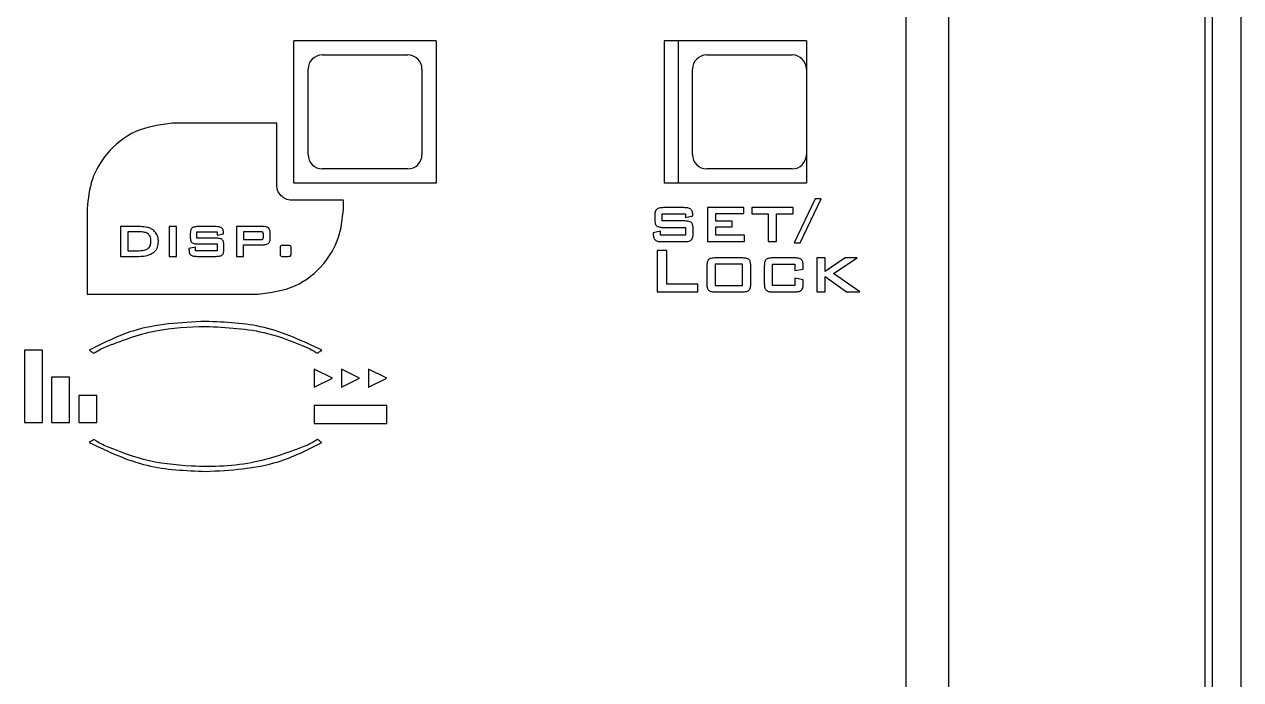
# Model space of a CAD drawing. Header units: millimetres. Extents: x 8 to 774, y 1 to 562.
# Drawn here: x 127.18 to 169.89, y 324.07 to 347.07 of the extents above; entities that cross this region are included whole.
import ezdxf

# ---------------------------------------------------------------- set-up
doc = ezdxf.new("R2010")
doc.units = ezdxf.units.MM
doc.layers.get('0').update_dxf_attribs({"lineweight": 9})

# ---------------------------------------------------------------- blocks, each defined once
blk = doc.blocks.new('A$C54D20959')
at = {"color": 7, "linetype": 'Continuous', "lineweight": 30}
for p, q in [((59, -2), (59, -187.5)), ((60, -2), (60, -187.5)), ((58.75, -187.246), (58.75, -3.4)), ((49.75, -90), (49.75, -10)), ((48.251, -87.501), (48.251, -12.5)), ((31.75, -55.5), (26.75, -55.5)), ((26.75, -60.5), (26.75, -55.5)), ((31.75, -55.5), (26.75, -55.5)), ((31.749, -55.5), (31.749, -60.5)), ((31.75, -55.5), (31.75, -60.5)), ((44.75, -55.5), (39.751, -55.5)), ((39.751, -55.5), (39.751, -60.5)), ((44.75, -55.5), (40.25, -55.5)), ((40.25, -55.5), (40.25, -60.5)), ((44.75, -55.5), (44.75, -60.5)), ((44.75, -55.5), (44.75, -56.478)), ((27.75, -56), (30.75, -56)), ((41.25, -56), (44.25, -56)), ((27.25, -59.5), (27.25, -56.5)), ((31.25, -56.5), (31.25, -59.5)), ((40.75, -59.5), (40.75, -56.5)), ((44.75, -56.5), (44.75, -59.5)), ((26.15, -58.398), (22.493, -58.398)), ((26.15, -60.571), (26.15, -58.398)), ((44.75, -59.522), (44.75, -60.5)), ((30.75, -60), (27.75, -60)), ((44.25, -60), (41.25, -60)), ((31.75, -60.5), (26.75, -60.5)), ((44.75, -60.5), (39.751, -60.5)), ((45.055, -61.052), (44.322, -62.6)), ((44.533, -62.6), (45.271, -61.052)), ((45.271, -61.052), (45.055, -61.052)), ((19.493, -61.398), (19.493, -64.398)), ((28.493, -61.1), (26.68, -61.1)), ((28.493, -61.398), (28.493, -61.1)), ((40.444, -61.361), (39.736, -61.361)), ((42.556, -61.361), (41.275, -61.361)), ((41.275, -61.361), (41.275, -62.554)), ((42.556, -61.572), (42.556, -61.361)), ((44.28, -61.361), (42.835, -61.361)), ((42.835, -61.361), (42.835, -61.575)), ((44.28, -61.575), (44.28, -61.361)), ((39.423, -61.642), (39.423, -61.776)), ((39.685, -61.827), (39.685, -61.575)), ((39.685, -61.575), (40.506, -61.575)), ((40.462, -61.827), (39.685, -61.827)), ((40.506, -61.575), (40.506, -61.703)), ((40.506, -61.703), (40.759, -61.649)), ((40.759, -61.649), (40.759, -61.62)), ((41.569, -61.832), (41.569, -61.572)), ((41.569, -61.572), (42.556, -61.572)), ((42.144, -61.832), (41.569, -61.832)), ((42.144, -62.038), (42.144, -61.832)), ((42.835, -61.575), (43.411, -61.575)), ((43.411, -61.575), (43.411, -62.554)), ((43.702, -62.554), (43.702, -61.575)), ((43.702, -61.575), (44.28, -61.575)), ((21.367, -62.026), (20.664, -62.026)), ((20.664, -62.026), (20.664, -63.071)), ((21.369, -62.213), (20.921, -62.213)), ((20.921, -62.213), (20.921, -62.875)), ((22.378, -62.026), (22.378, -63.071)), ((22.631, -62.026), (22.378, -62.026)), ((22.631, -63.071), (22.631, -62.026)), ((23.113, -62.272), (23.113, -62.389)), ((23.342, -62.434), (23.342, -62.213)), ((23.342, -62.213), (24.061, -62.213)), ((24.007, -62.026), (23.387, -62.026)), ((24.061, -62.213), (24.061, -62.325)), ((24.061, -62.325), (24.281, -62.278)), ((24.281, -62.278), (24.281, -62.253)), ((25.674, -62.026), (24.733, -62.026)), ((24.733, -62.026), (24.733, -63.071)), ((25.566, -62.206), (24.984, -62.206)), ((24.984, -62.206), (24.984, -62.483)), ((25.682, -62.29), (25.657, -62.225)), ((25.682, -62.399), (25.682, -62.29)), ((25.919, -62.46), (25.919, -62.229)), ((39.631, -62.191), (39.372, -62.239)), ((39.372, -62.239), (39.372, -62.272)), ((39.631, -62.331), (39.631, -62.191)), ((40.509, -62.331), (39.631, -62.331)), ((39.736, -62.058), (40.509, -62.058)), ((40.509, -62.058), (40.509, -62.331)), ((40.772, -62.272), (40.772, -62.108)), ((41.569, -62.331), (41.569, -62.038)), ((41.569, -62.038), (42.144, -62.038)), ((42.571, -62.331), (41.569, -62.331)), ((42.571, -62.554), (42.571, -62.331)), ((23.295, -62.752), (23.068, -62.794)), ((23.295, -62.875), (23.295, -62.752)), ((24.022, -62.434), (23.342, -62.434)), ((23.387, -62.636), (24.063, -62.636)), ((24.063, -62.636), (24.063, -62.875)), ((24.294, -62.823), (24.294, -62.68)), ((24.984, -62.483), (25.566, -62.483)), ((24.984, -63.071), (24.984, -62.663)), ((24.984, -62.663), (25.674, -62.663)), ((25.657, -62.464), (25.682, -62.399)), ((26.269, -62.778), (26.269, -62.979)), ((26.593, -62.688), (26.372, -62.688)), ((26.639, -62.707), (26.593, -62.688)), ((26.652, -62.979), (26.652, -62.778)), ((39.688, -62.554), (40.462, -62.554)), ((41.275, -62.554), (42.571, -62.554)), ((43.411, -62.554), (43.702, -62.554)), ((44.322, -62.6), (44.533, -62.6)), ((20.664, -63.071), (21.303, -63.071)), ((20.921, -62.875), (21.249, -62.875)), ((22.378, -63.071), (22.631, -63.071)), ((23.068, -62.794), (23.068, -62.823)), ((24.063, -62.875), (23.295, -62.875)), ((23.344, -63.071), (24.022, -63.071)), ((24.733, -63.071), (24.984, -63.071)), ((26.282, -63.051), (26.328, -63.071)), ((26.328, -63.071), (26.548, -63.071)), ((39.849, -62.862), (39.51, -62.862)), ((39.51, -62.862), (39.51, -64.318)), ((39.849, -64.044), (39.849, -62.862)), ((42.487, -63.125), (41.563, -63.125)), ((44.326, -63.125), (43.581, -63.125)), ((45.411, -63.125), (45.117, -63.125)), ((45.117, -63.125), (45.117, -64.318)), ((46.107, -63.125), (45.411, -63.607)), ((45.411, -63.607), (45.411, -63.125)), ((45.703, -63.678), (46.529, -63.125)), ((46.529, -63.125), (46.107, -63.125)), ((41.253, -63.406), (41.253, -64.036)), ((42.506, -63.344), (41.544, -63.344)), ((41.544, -63.344), (41.544, -64.09)), ((42.506, -64.09), (42.506, -63.344)), ((42.797, -64.036), (42.797, -63.406)), ((43.271, -63.406), (43.271, -64.036)), ((43.562, -64.09), (43.562, -63.344)), ((43.562, -63.344), (44.346, -63.344)), ((44.346, -63.344), (44.346, -63.565)), ((44.346, -63.565), (44.639, -63.522)), ((44.639, -63.522), (44.639, -63.406)), ((40.942, -64.044), (39.849, -64.044)), ((40.942, -64.318), (40.942, -64.044)), ((44.639, -63.895), (44.346, -63.836)), ((44.346, -63.836), (44.346, -64.09)), ((44.639, -64.036), (44.639, -63.895)), ((45.411, -63.779), (46.161, -64.318)), ((45.411, -64.318), (45.411, -63.779)), ((46.621, -64.318), (45.703, -63.678)), ((19.493, -64.398), (25.493, -64.398)), ((39.51, -64.318), (40.942, -64.318)), ((41.544, -64.09), (42.506, -64.09)), ((41.563, -64.318), (42.487, -64.318)), ((44.346, -64.09), (43.562, -64.09)), ((43.581, -64.318), (44.326, -64.318)), ((45.117, -64.318), (45.411, -64.318)), ((46.161, -64.318), (46.621, -64.318)), ((23.644, -65.53), (23.65, -65.53)), ((17.287, -66.361), (17.287, -68.907)), ((17.923, -66.361), (17.287, -66.361)), ((17.923, -68.907), (17.923, -66.361)), ((28.105, -67.351), (27.468, -67.032)), ((27.468, -67.032), (27.468, -67.668)), ((29.059, -67.351), (28.422, -67.032)), ((28.422, -67.032), (28.422, -67.668)), ((30.013, -67.351), (29.377, -67.032)), ((29.377, -67.032), (29.377, -67.668)), ((18.241, -67.316), (18.241, -68.907)), ((18.877, -67.316), (18.241, -67.316)), ((18.877, -68.907), (18.877, -67.316)), ((27.468, -67.668), (28.105, -67.351)), ((28.422, -67.668), (29.059, -67.351)), ((29.377, -67.668), (30.013, -67.351)), ((19.195, -67.952), (19.195, -68.907)), ((19.832, -67.952), (19.195, -67.952)), ((19.832, -68.907), (19.832, -67.952)), ((27.468, -68.305), (27.468, -68.941)), ((30.013, -68.305), (27.468, -68.305)), ((30.013, -68.941), (30.013, -68.305)), ((17.287, -68.907), (17.923, -68.907)), ((18.241, -68.907), (18.877, -68.907)), ((19.195, -68.907), (19.832, -68.907)), ((27.468, -68.941), (30.013, -68.941))]:
    blk.add_line(p, q, dxfattribs=at)
for centre, start, end in [((27.75, -56.5), 90, 180), ((30.75, -56.5), 0, 90), ((41.25, -56.5), 90, 180), ((44.25, -56.5), 0, 90), ((27.75, -59.5), 180, 270), ((30.75, -59.5), 270, 0), ((41.25, -59.5), 180, 270), ((44.25, -59.5), 270, 0)]:
    blk.add_arc(centre, 0.5, start, end, dxfattribs=at)
for points, knots in [([(22.493, -58.398), (22.046, -58.456), (21.167, -58.57), (20.191, -59.371), (19.599, -60.35), (19.529, -61.045), (19.493, -61.398)], [0, 0, 0, 0, 0.28368, 0.557925, 0.775052, 1, 1, 1, 1]), ([(26.306, -60.946), (26.257, -60.884), (26.169, -60.773), (26.156, -60.633), (26.15, -60.571)], [0, 0, 0, 0, 0.558785, 1, 1, 1, 1]), ([(26.68, -61.1), (26.601, -61.091), (26.461, -61.074), (26.353, -60.985), (26.306, -60.946)], [0, 0, 0, 0, 0.559868, 1, 1, 1, 1]), ([(25.493, -64.398), (25.94, -64.34), (26.819, -64.227), (27.795, -63.426), (28.387, -62.446), (28.457, -61.752), (28.493, -61.398)], [0, 0, 0, 0, 0.283718, 0.557931, 0.77503, 1, 1, 1, 1]), ([(39.488, -61.421), (39.477, -61.434), (39.452, -61.463), (39.428, -61.54), (39.425, -61.601), (39.423, -61.642)], [0, 0, 0, 0, 0.219617, 0.478837, 1, 1, 1, 1]), ([(39.736, -61.361), (39.679, -61.363), (39.606, -61.365), (39.523, -61.394), (39.499, -61.413), (39.488, -61.421)], [0, 0, 0, 0, 0.650843, 0.839761, 1, 1, 1, 1]), ([(40.692, -61.418), (40.677, -61.408), (40.643, -61.386), (40.558, -61.365), (40.49, -61.363), (40.444, -61.361)], [0, 0, 0, 0, 0.207947, 0.466871, 1, 1, 1, 1]), ([(40.759, -61.62), (40.758, -61.595), (40.756, -61.55), (40.742, -61.491), (40.72, -61.447), (40.701, -61.428), (40.692, -61.418)], [0, 0, 0, 0, 0.339358, 0.624176, 0.819242, 1, 1, 1, 1]), ([(39.423, -61.776), (39.426, -61.827), (39.428, -61.893), (39.46, -61.967), (39.479, -61.988), (39.488, -61.998)], [0, 0, 0, 0, 0.639037, 0.830548, 1, 1, 1, 1]), ([(40.709, -61.885), (40.695, -61.875), (40.662, -61.852), (40.577, -61.831), (40.509, -61.828), (40.462, -61.827)], [0, 0, 0, 0, 0.204523, 0.461929, 1, 1, 1, 1]), ([(40.772, -62.108), (40.77, -62.057), (40.768, -61.991), (40.737, -61.917), (40.718, -61.895), (40.709, -61.885)], [0, 0, 0, 0, 0.640642, 0.831684, 1, 1, 1, 1]), ([(21.832, -62.16), (21.799, -62.137), (21.73, -62.089), (21.572, -62.036), (21.447, -62.03), (21.367, -62.026)], [0, 0, 0, 0, 0.244988, 0.511534, 1, 1, 1, 1]), ([(21.643, -62.292), (21.625, -62.278), (21.585, -62.249), (21.492, -62.219), (21.418, -62.215), (21.369, -62.213)], [0, 0, 0, 0, 0.237135, 0.501653, 1, 1, 1, 1]), ([(21.732, -62.532), (21.729, -62.478), (21.724, -62.388), (21.666, -62.319), (21.643, -62.292)], [0, 0, 0, 0, 0.599666, 1, 1, 1, 1]), ([(21.994, -62.545), (21.992, -62.501), (21.987, -62.417), (21.943, -62.278), (21.873, -62.204), (21.832, -62.16)], [0, 0, 0, 0, 0.305852, 0.582616, 1, 1, 1, 1]), ([(23.17, -62.078), (23.16, -62.09), (23.138, -62.115), (23.117, -62.182), (23.114, -62.236), (23.113, -62.272)], [0, 0, 0, 0, 0.220736, 0.480176, 1, 1, 1, 1]), ([(23.387, -62.026), (23.337, -62.028), (23.273, -62.03), (23.201, -62.055), (23.179, -62.071), (23.17, -62.078)], [0, 0, 0, 0, 0.651506, 0.840379, 1, 1, 1, 1]), ([(24.223, -62.076), (24.21, -62.067), (24.18, -62.048), (24.106, -62.029), (24.047, -62.027), (24.007, -62.026)], [0, 0, 0, 0, 0.208876, 0.467673, 1, 1, 1, 1]), ([(24.281, -62.253), (24.279, -62.212), (24.276, -62.16), (24.248, -62.101), (24.231, -62.084), (24.223, -62.076)], [0, 0, 0, 0, 0.624129, 0.819943, 1, 1, 1, 1]), ([(25.657, -62.225), (25.651, -62.222), (25.639, -62.214), (25.607, -62.207), (25.583, -62.206), (25.566, -62.206)], [0, 0, 0, 0, 0.207187, 0.466185, 1, 1, 1, 1]), ([(25.862, -62.074), (25.849, -62.065), (25.823, -62.047), (25.759, -62.029), (25.708, -62.027), (25.674, -62.026)], [0, 0, 0, 0, 0.224715, 0.487197, 1, 1, 1, 1]), ([(25.919, -62.229), (25.918, -62.21), (25.917, -62.176), (25.902, -62.12), (25.877, -62.09), (25.862, -62.074)], [0, 0, 0, 0, 0.326317, 0.608505, 1, 1, 1, 1]), ([(39.372, -62.272), (39.375, -62.323), (39.377, -62.39), (39.409, -62.464), (39.429, -62.485), (39.438, -62.495)], [0, 0, 0, 0, 0.640043, 0.831219, 1, 1, 1, 1]), ([(39.488, -61.998), (39.503, -62.009), (39.536, -62.032), (39.621, -62.054), (39.69, -62.057), (39.736, -62.058)], [0, 0, 0, 0, 0.208087, 0.466246, 1, 1, 1, 1]), ([(40.708, -62.495), (40.719, -62.482), (40.744, -62.453), (40.768, -62.376), (40.771, -62.314), (40.772, -62.272)], [0, 0, 0, 0, 0.217482, 0.475726, 1, 1, 1, 1]), ([(21.625, -62.797), (21.643, -62.78), (21.681, -62.747), (21.725, -62.655), (21.729, -62.581), (21.732, -62.532)], [0, 0, 0, 0, 0.248834, 0.511054, 1, 1, 1, 1]), ([(21.822, -62.939), (21.851, -62.913), (21.91, -62.86), (21.981, -62.725), (21.989, -62.615), (21.994, -62.545)], [0, 0, 0, 0, 0.265027, 0.531424, 1, 1, 1, 1]), ([(23.113, -62.389), (23.115, -62.434), (23.117, -62.492), (23.145, -62.556), (23.162, -62.575), (23.17, -62.584)], [0, 0, 0, 0, 0.637941, 0.829713, 1, 1, 1, 1]), ([(23.17, -62.584), (23.183, -62.593), (23.212, -62.614), (23.286, -62.633), (23.346, -62.635), (23.387, -62.636)], [0, 0, 0, 0, 0.20742, 0.465667, 1, 1, 1, 1]), ([(24.238, -62.485), (24.225, -62.476), (24.197, -62.456), (24.122, -62.437), (24.063, -62.435), (24.022, -62.434)], [0, 0, 0, 0, 0.205282, 0.462931, 1, 1, 1, 1]), ([(24.294, -62.68), (24.292, -62.635), (24.289, -62.577), (24.262, -62.512), (24.246, -62.494), (24.238, -62.485)], [0, 0, 0, 0, 0.641667, 0.832404, 1, 1, 1, 1]), ([(25.566, -62.483), (25.586, -62.482), (25.613, -62.482), (25.643, -62.472), (25.653, -62.467), (25.657, -62.464)], [0, 0, 0, 0, 0.651983, 0.841422, 1, 1, 1, 1]), ([(25.674, -62.663), (25.716, -62.662), (25.783, -62.661), (25.84, -62.627), (25.861, -62.615)], [0, 0, 0, 0, 0.629611, 1, 1, 1, 1]), ([(25.861, -62.615), (25.871, -62.605), (25.892, -62.585), (25.915, -62.531), (25.917, -62.488), (25.919, -62.46)], [0, 0, 0, 0, 0.24589, 0.508929, 1, 1, 1, 1]), ([(26.283, -62.705), (26.28, -62.709), (26.275, -62.719), (26.27, -62.744), (26.269, -62.764), (26.269, -62.778)], [0, 0, 0, 0, 0.190174, 0.445504, 1, 1, 1, 1]), ([(26.372, -62.688), (26.35, -62.688), (26.325, -62.688), (26.297, -62.696), (26.289, -62.7), (26.285, -62.703), (26.283, -62.705)], [0, 0, 0, 0, 0.703902, 0.824634, 0.921977, 1, 1, 1, 1]), ([(26.652, -62.778), (26.652, -62.762), (26.651, -62.741), (26.645, -62.717), (26.64, -62.71), (26.639, -62.707)], [0, 0, 0, 0, 0.660815, 0.848204, 1, 1, 1, 1]), ([(39.438, -62.495), (39.453, -62.506), (39.486, -62.529), (39.572, -62.551), (39.641, -62.553), (39.688, -62.554)], [0, 0, 0, 0, 0.208264, 0.466497, 1, 1, 1, 1]), ([(40.462, -62.554), (40.518, -62.553), (40.591, -62.55), (40.673, -62.522), (40.697, -62.504), (40.708, -62.495)], [0, 0, 0, 0, 0.650832, 0.839688, 1, 1, 1, 1]), ([(21.249, -62.875), (21.333, -62.872), (21.442, -62.869), (21.568, -62.831), (21.607, -62.808), (21.625, -62.797)], [0, 0, 0, 0, 0.646819, 0.838006, 1, 1, 1, 1]), ([(21.303, -63.071), (21.417, -63.068), (21.602, -63.063), (21.761, -62.973), (21.822, -62.939)], [0, 0, 0, 0, 0.620391, 1, 1, 1, 1]), ([(23.068, -62.823), (23.07, -62.868), (23.073, -62.926), (23.101, -62.991), (23.118, -63.01), (23.126, -63.018)], [0, 0, 0, 0, 0.639005, 0.830256, 1, 1, 1, 1]), ([(23.126, -63.018), (23.139, -63.028), (23.168, -63.048), (23.243, -63.067), (23.304, -63.069), (23.344, -63.071)], [0, 0, 0, 0, 0.207491, 0.465712, 1, 1, 1, 1]), ([(24.022, -63.071), (24.071, -63.069), (24.135, -63.067), (24.206, -63.042), (24.227, -63.026), (24.237, -63.018)], [0, 0, 0, 0, 0.65008, 0.839277, 1, 1, 1, 1]), ([(24.237, -63.018), (24.247, -63.007), (24.268, -62.982), (24.29, -62.914), (24.292, -62.86), (24.294, -62.823)], [0, 0, 0, 0, 0.218243, 0.476504, 1, 1, 1, 1]), ([(26.269, -62.979), (26.269, -62.995), (26.27, -63.016), (26.276, -63.04), (26.28, -63.048), (26.282, -63.051)], [0, 0, 0, 0, 0.657713, 0.846048, 1, 1, 1, 1]), ([(26.548, -63.071), (26.57, -63.07), (26.596, -63.07), (26.623, -63.062), (26.632, -63.059), (26.636, -63.055), (26.638, -63.053)], [0, 0, 0, 0, 0.703548, 0.824399, 0.921887, 1, 1, 1, 1]), ([(26.638, -63.053), (26.64, -63.049), (26.646, -63.04), (26.651, -63.014), (26.652, -62.993), (26.652, -62.979)], [0, 0, 0, 0, 0.186148, 0.440489, 1, 1, 1, 1]), ([(41.317, -63.184), (41.306, -63.198), (41.282, -63.227), (41.258, -63.303), (41.255, -63.365), (41.253, -63.406)], [0, 0, 0, 0, 0.218116, 0.476906, 1, 1, 1, 1]), ([(41.563, -63.125), (41.507, -63.127), (41.434, -63.129), (41.352, -63.158), (41.328, -63.176), (41.317, -63.184)], [0, 0, 0, 0, 0.652692, 0.841011, 1, 1, 1, 1]), ([(42.734, -63.184), (42.72, -63.174), (42.687, -63.15), (42.602, -63.129), (42.533, -63.127), (42.487, -63.125)], [0, 0, 0, 0, 0.203676, 0.460968, 1, 1, 1, 1]), ([(42.797, -63.406), (42.795, -63.355), (42.792, -63.289), (42.762, -63.216), (42.743, -63.194), (42.734, -63.184)], [0, 0, 0, 0, 0.639605, 0.830984, 1, 1, 1, 1]), ([(43.335, -63.184), (43.324, -63.197), (43.299, -63.227), (43.275, -63.303), (43.273, -63.365), (43.271, -63.406)], [0, 0, 0, 0, 0.218899, 0.477615, 1, 1, 1, 1]), ([(43.581, -63.125), (43.525, -63.127), (43.452, -63.129), (43.37, -63.158), (43.346, -63.176), (43.335, -63.184)], [0, 0, 0, 0, 0.651988, 0.840617, 1, 1, 1, 1]), ([(44.575, -63.184), (44.56, -63.174), (44.527, -63.15), (44.442, -63.129), (44.373, -63.127), (44.326, -63.125)], [0, 0, 0, 0, 0.205521, 0.463067, 1, 1, 1, 1]), ([(44.639, -63.406), (44.637, -63.355), (44.634, -63.289), (44.603, -63.216), (44.584, -63.194), (44.575, -63.184)], [0, 0, 0, 0, 0.638506, 0.830174, 1, 1, 1, 1]), ([(41.253, -64.036), (41.255, -64.087), (41.258, -64.154), (41.289, -64.228), (41.308, -64.249), (41.317, -64.259)], [0, 0, 0, 0, 0.641975, 0.832767, 1, 1, 1, 1]), ([(42.733, -64.259), (42.744, -64.246), (42.768, -64.217), (42.793, -64.14), (42.795, -64.077), (42.797, -64.036)], [0, 0, 0, 0, 0.216693, 0.475016, 1, 1, 1, 1]), ([(43.271, -64.036), (43.273, -64.087), (43.276, -64.154), (43.307, -64.228), (43.327, -64.249), (43.336, -64.259)], [0, 0, 0, 0, 0.640873, 0.831954, 1, 1, 1, 1]), ([(44.574, -64.258), (44.586, -64.245), (44.611, -64.216), (44.635, -64.139), (44.638, -64.077), (44.639, -64.036)], [0, 0, 0, 0, 0.219107, 0.477428, 1, 1, 1, 1]), ([(41.317, -64.259), (41.331, -64.27), (41.364, -64.293), (41.449, -64.315), (41.517, -64.317), (41.563, -64.318)], [0, 0, 0, 0, 0.207128, 0.464671, 1, 1, 1, 1]), ([(42.487, -64.318), (42.543, -64.317), (42.616, -64.314), (42.698, -64.286), (42.722, -64.267), (42.733, -64.259)], [0, 0, 0, 0, 0.651541, 0.840086, 1, 1, 1, 1]), ([(43.336, -64.259), (43.35, -64.27), (43.383, -64.293), (43.468, -64.314), (43.535, -64.317), (43.581, -64.318)], [0, 0, 0, 0, 0.209551, 0.468069, 1, 1, 1, 1]), ([(44.326, -64.318), (44.383, -64.316), (44.457, -64.314), (44.539, -64.285), (44.563, -64.267), (44.574, -64.258)], [0, 0, 0, 0, 0.652608, 0.840927, 1, 1, 1, 1]), ([(23.65, -65.353), (22.779, -65.396), (21.342, -65.468), (20.066, -66.112), (19.563, -66.365)], [0, 0, 0, 0, 0.606365, 1, 1, 1, 1]), ([(20.089, -66.266), (20.687, -66.036), (21.832, -65.596), (23.058, -65.551), (23.644, -65.53)], [0, 0, 0, 0, 0.521482, 1, 1, 1, 1]), ([(27.737, -66.365), (27.071, -66.051), (25.775, -65.439), (24.345, -65.381), (23.65, -65.353)], [0, 0, 0, 0, 0.513997, 1, 1, 1, 1]), ([(23.65, -65.53), (24.387, -65.563), (25.617, -65.619), (26.754, -66.081), (27.21, -66.265)], [0, 0, 0, 0, 0.599083, 1, 1, 1, 1]), ([(19.563, -66.365), (19.593, -66.384), (19.647, -66.419), (19.698, -66.457), (19.72, -66.474)], [0, 0, 0, 0, 0.560695, 1, 1, 1, 1]), ([(19.72, -66.474), (19.787, -66.433), (19.907, -66.36), (20.033, -66.295), (20.089, -66.266)], [0, 0, 0, 0, 0.55045, 1, 1, 1, 1]), ([(27.21, -66.265), (27.281, -66.303), (27.407, -66.368), (27.527, -66.442), (27.579, -66.474)], [0, 0, 0, 0, 0.569755, 1, 1, 1, 1]), ([(27.579, -66.474), (27.607, -66.453), (27.659, -66.415), (27.713, -66.38), (27.737, -66.365)], [0, 0, 0, 0, 0.559949, 1, 1, 1, 1]), ([(19.721, -69.5), (19.692, -69.521), (19.641, -69.559), (19.587, -69.594), (19.564, -69.609)], [0, 0, 0, 0, 0.558736, 1, 1, 1, 1]), ([(19.564, -69.609), (20.23, -69.923), (21.525, -70.534), (22.955, -70.592), (23.65, -70.62)], [0, 0, 0, 0, 0.514034, 1, 1, 1, 1]), ([(20.089, -69.708), (20.018, -69.671), (19.893, -69.605), (19.773, -69.532), (19.721, -69.5)], [0, 0, 0, 0, 0.56949, 1, 1, 1, 1]), ([(23.65, -70.62), (24.521, -70.577), (25.957, -70.505), (27.234, -69.861), (27.736, -69.608)], [0, 0, 0, 0, 0.606346, 1, 1, 1, 1]), ([(27.578, -69.499), (27.512, -69.54), (27.392, -69.614), (27.266, -69.679), (27.21, -69.708)], [0, 0, 0, 0, 0.550267, 1, 1, 1, 1]), ([(27.736, -69.608), (27.706, -69.589), (27.652, -69.554), (27.601, -69.516), (27.578, -69.499)], [0, 0, 0, 0, 0.559896, 1, 1, 1, 1]), ([(27.21, -69.708), (26.611, -69.933), (25.309, -70.422), (23.333, -70.488), (21.528, -70.285), (20.545, -69.891), (20.089, -69.708)], [0, 0, 0, 0, 0.260654, 0.567379, 0.799492, 1, 1, 1, 1]), ([(27.21, -69.708), (26.611, -69.933), (25.309, -70.422), (23.333, -70.488), (21.528, -70.285), (20.545, -69.891), (20.089, -69.708)], [0, 0, 0, 0, 0.260654, 0.567379, 0.799492, 1, 1, 1, 1])]:
    blk.add_open_spline(points, degree=3, knots=knots, dxfattribs=at)

msp = doc.modelspace()

# ---------------------------------------------------------------- block references
msp.add_blockref('A$C54D20959', (109.89, 401.997))

doc.saveas('drawing.dxf')
